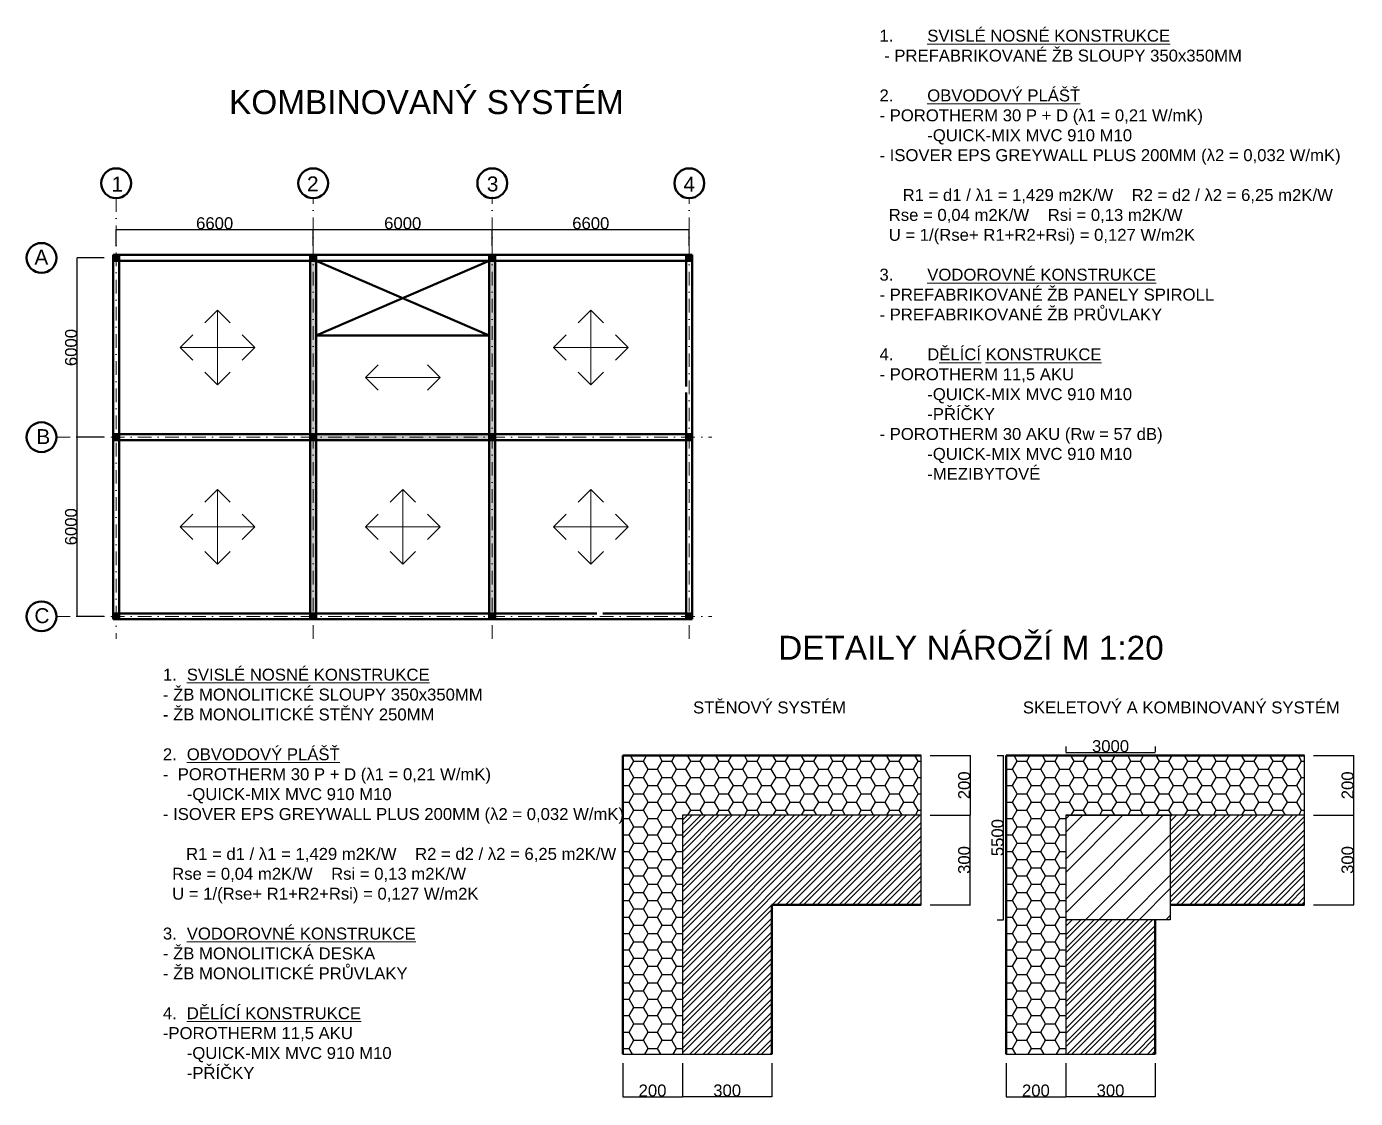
# Model space of a CAD drawing. Header units: millimetres. Extents: x -2000 to 70358, y -36593 to 18342.
# Drawn here: x -2000 to 42514, y -36593 to -707 of the extents above; entities that cross this region are included whole.
import ezdxf

# ---------------------------------------------------------------- set-up
doc = ezdxf.new("R2010")
doc.units = ezdxf.units.MM
doc.header["$LTSCALE"] = 910
doc.linetypes.add('DASHDOT', pattern=[1, 0.5, -0.25, 0, -0.25])
for name, color, linetype, lineweight in [('00 popis', 7, 'Continuous', 13), ('01 tenká čerchovaná', 7, 'DASHDOT', 13), ('01 tlustá plná', 7, 'Continuous', 25), ('01 velmi tlustá plná', 7, 'Continuous', 50)]:
    doc.layers.add(name, color=color, linetype=linetype, lineweight=lineweight)
doc.layers.add('rámeček', color=7, linetype='Continuous', plot=False)
doc.styles.add('KOTY', font='arial.ttf', dxfattribs={"height": 400})
doc.styles.add('napisy systémů', font='arial.ttf', dxfattribs={"height": 800})
doc.styles.add('osy', font='arial.ttf', dxfattribs={"height": 500})
doc.styles.add('POPIS', font='arial.ttf', dxfattribs={"height": 400})
doc.dimstyles.new('MOJE', dxfattribs={"dimtxt": 400, "dimasz": 2.5, "dimexe": 1.25, "dimexo": 300, "dimtad": 1, "dimtxsty": 'KOTY', "dimblk": 'ARCHTICK', "dimcen": 2.5, "dimadec": 0, "dimazin": 0, "dimtfac": 1, "dimtmove": 0, "dimatfit": 3, "dimfxl": 1, "dimarcsym": 0})
pattern_1 = [(45, (-8656.33, 0), (-224.5064, 224.5064), []), (45, (-8656.33, 158.75), (-224.5064, 224.5064), [])]

# ---------------------------------------------------------------- blocks, each defined once
blk = doc.blocks.new('_ArchTick')
at = {"color": 0, "linetype": 'ByBlock', "const_width": 0.15}
blk.add_lwpolyline([(-0.5, -0.5), (0.5, 0.5)], dxfattribs=at)
blk = doc.blocks.new('*D28')
at = {"layer": '01 tlustá plná', "color": 0, "lineweight": -2, "transparency": 16777216}
for p, q in [((600, -14453), (-306, -14453)), ((-305, -20453), (-305, -14453)), ((600, -20453), (-306, -20453))]:
    blk.add_line(p, q, dxfattribs=at)
at = {"layer": 'Defpoints', "color": 0, "transparency": 16777216}
for p in [(-305, -14453), (900, -14453), (900, -20453)]:
    blk.add_point(p, dxfattribs=at)
at = {"layer": '01 tlustá plná', "color": 0, "lineweight": -2, "transparency": 16777216, "xscale": 2.5, "yscale": 2.5, "zscale": 2.5}
for p, rotation in [((-305, -14453), 90), ((-305, -20453), 270)]:
    blk.add_blockref('_ArchTick', p, dxfattribs=dict(at, rotation=rotation))
at = {"layer": '01 tlustá plná', "color": 0, "transparency": 16777216, "insert": (-510, -17453), "char_height": 400, "attachment_point": 5, "rotation": 90, "style": 'KOTY'}
blk.add_mtext('6000', dxfattribs=at)
blk = doc.blocks.new('*D29')
at = {"layer": '01 tlustá plná', "color": 0, "lineweight": -2, "transparency": 16777216}
for p, q in [((600, -8453), (-305, -8453)), ((-304, -14453), (-304, -8453)), ((600, -14453), (-305, -14453))]:
    blk.add_line(p, q, dxfattribs=at)
at = {"layer": 'Defpoints', "color": 0, "transparency": 16777216}
for p in [(-304, -8453), (900, -8453), (900, -14453)]:
    blk.add_point(p, dxfattribs=at)
at = {"layer": '01 tlustá plná', "color": 0, "lineweight": -2, "transparency": 16777216, "xscale": 2.5, "yscale": 2.5, "zscale": 2.5}
for p, rotation in [((-304, -8453), 90), ((-304, -14453), 270)]:
    blk.add_blockref('_ArchTick', p, dxfattribs=dict(at, rotation=rotation))
at = {"layer": '01 tlustá plná', "color": 0, "transparency": 16777216, "insert": (-508, -11453), "char_height": 400, "attachment_point": 5, "rotation": 90, "style": 'KOTY'}
blk.add_mtext('6000', dxfattribs=at)
blk = doc.blocks.new('*D25')
at = {"layer": '01 tlustá plná', "color": 0, "lineweight": -2, "transparency": 16777216}
for p, q in [((1000, -8053), (1000, -7498)), ((1000, -7499), (7600, -7499)), ((7600, -8053), (7600, -7498))]:
    blk.add_line(p, q, dxfattribs=at)
at = {"layer": 'Defpoints', "color": 0, "transparency": 16777216}
for p in [(7600, -7499), (1000, -8353), (7600, -8353)]:
    blk.add_point(p, dxfattribs=at)
at = {"layer": '01 tlustá plná', "color": 0, "lineweight": -2, "transparency": 16777216, "xscale": 2.5, "yscale": 2.5, "zscale": 2.5, "rotation": 180}
blk.add_blockref('_ArchTick', (1000, -7499), dxfattribs=at)
at = {"layer": '01 tlustá plná', "color": 0, "lineweight": -2, "transparency": 16777216, "xscale": 2.5, "yscale": 2.5, "zscale": 2.5}
blk.add_blockref('_ArchTick', (7600, -7499), dxfattribs=at)
at = {"layer": '01 tlustá plná', "color": 0, "transparency": 16777216, "insert": (4300, -7294), "char_height": 400, "attachment_point": 5, "style": 'KOTY'}
blk.add_mtext('6600', dxfattribs=at)
blk = doc.blocks.new('*D26')
at = {"layer": '01 tlustá plná', "color": 0, "lineweight": -2, "transparency": 16777216}
for p, q in [((7600, -8053), (7600, -7498)), ((7600, -7499), (13600, -7499)), ((13600, -8053), (13600, -7498))]:
    blk.add_line(p, q, dxfattribs=at)
at = {"layer": 'Defpoints', "color": 0, "transparency": 16777216}
for p in [(13600, -7499), (7600, -8353), (13600, -8353)]:
    blk.add_point(p, dxfattribs=at)
at = {"layer": '01 tlustá plná', "color": 0, "lineweight": -2, "transparency": 16777216, "xscale": 2.5, "yscale": 2.5, "zscale": 2.5, "rotation": 180}
blk.add_blockref('_ArchTick', (7600, -7499), dxfattribs=at)
at = {"layer": '01 tlustá plná', "color": 0, "lineweight": -2, "transparency": 16777216, "xscale": 2.5, "yscale": 2.5, "zscale": 2.5}
blk.add_blockref('_ArchTick', (13600, -7499), dxfattribs=at)
at = {"layer": '01 tlustá plná', "color": 0, "transparency": 16777216, "insert": (10600, -7294), "char_height": 400, "attachment_point": 5, "style": 'KOTY'}
blk.add_mtext('6000', dxfattribs=at)
blk = doc.blocks.new('*D27')
at = {"layer": '01 tlustá plná', "color": 0, "lineweight": -2, "transparency": 16777216}
for p, q in [((13600, -8053), (13600, -7498)), ((13600, -7499), (20200, -7499)), ((20200, -8053), (20200, -7498))]:
    blk.add_line(p, q, dxfattribs=at)
at = {"layer": 'Defpoints', "color": 0, "transparency": 16777216}
for p in [(20200, -7499), (13600, -8353), (20200, -8353)]:
    blk.add_point(p, dxfattribs=at)
at = {"layer": '01 tlustá plná', "color": 0, "lineweight": -2, "transparency": 16777216, "xscale": 2.5, "yscale": 2.5, "zscale": 2.5, "rotation": 180}
blk.add_blockref('_ArchTick', (13600, -7499), dxfattribs=at)
at = {"layer": '01 tlustá plná', "color": 0, "lineweight": -2, "transparency": 16777216, "xscale": 2.5, "yscale": 2.5, "zscale": 2.5}
blk.add_blockref('_ArchTick', (20200, -7499), dxfattribs=at)
at = {"layer": '01 tlustá plná', "color": 0, "transparency": 16777216, "insert": (16900, -7294), "char_height": 400, "attachment_point": 5, "style": 'KOTY'}
blk.add_mtext('6600', dxfattribs=at)
blk = doc.blocks.new('*D31')
at = {"layer": '01 tlustá plná', "color": 0, "lineweight": -2, "transparency": 16777216}
for p, q in [((17969, -35411), (17969, -36537)), ((19969, -35411), (19969, -36537)), ((17969, -36535), (19969, -36535))]:
    blk.add_line(p, q, dxfattribs=at)
at = {"layer": 'Defpoints', "color": 0, "transparency": 16777216}
for p in [(17969, -35111), (19969, -35111), (19969, -36535)]:
    blk.add_point(p, dxfattribs=at)
at = {"layer": '01 tlustá plná', "color": 0, "lineweight": -2, "transparency": 16777216, "xscale": 2.5, "yscale": 2.5, "zscale": 2.5, "rotation": 180}
blk.add_blockref('_ArchTick', (17969, -36535), dxfattribs=at)
at = {"layer": '01 tlustá plná', "color": 0, "lineweight": -2, "transparency": 16777216, "xscale": 2.5, "yscale": 2.5, "zscale": 2.5}
blk.add_blockref('_ArchTick', (19969, -36535), dxfattribs=at)
at = {"layer": '01 tlustá plná', "color": 0, "transparency": 16777216, "insert": (18969, -36331), "char_height": 400, "width": 1200, "attachment_point": 5, "style": 'KOTY'}
blk.add_mtext('200', dxfattribs=at)
blk = doc.blocks.new('*D32')
at = {"layer": '01 tlustá plná', "color": 0, "lineweight": -2, "transparency": 16777216}
for p, q in [((19969, -35411), (19969, -36535)), ((22969, -35411), (22969, -36535)), ((19969, -36534), (22969, -36534))]:
    blk.add_line(p, q, dxfattribs=at)
at = {"layer": 'Defpoints', "color": 0, "transparency": 16777216}
for p in [(19969, -35111), (22969, -35111), (22969, -36534)]:
    blk.add_point(p, dxfattribs=at)
at = {"layer": '01 tlustá plná', "color": 0, "lineweight": -2, "transparency": 16777216, "xscale": 2.5, "yscale": 2.5, "zscale": 2.5, "rotation": 180}
blk.add_blockref('_ArchTick', (19969, -36534), dxfattribs=at)
at = {"layer": '01 tlustá plná', "color": 0, "lineweight": -2, "transparency": 16777216, "xscale": 2.5, "yscale": 2.5, "zscale": 2.5}
blk.add_blockref('_ArchTick', (22969, -36534), dxfattribs=at)
at = {"layer": '01 tlustá plná', "color": 0, "transparency": 16777216, "insert": (21469, -36329), "char_height": 400, "attachment_point": 5, "style": 'KOTY'}
blk.add_mtext('300', dxfattribs=at)
blk = doc.blocks.new('*D33')
at = {"layer": '01 tlustá plná', "color": 0, "lineweight": -2, "transparency": 16777216}
for p, q in [((28269, -27111), (29615, -27111)), ((29614, -30111), (29614, -27111)), ((28269, -30111), (29615, -30111))]:
    blk.add_line(p, q, dxfattribs=at)
at = {"layer": 'Defpoints', "color": 0, "transparency": 16777216}
for p in [(27969, -27111), (29614, -27111), (27969, -30111)]:
    blk.add_point(p, dxfattribs=at)
at = {"layer": '01 tlustá plná', "color": 0, "lineweight": -2, "transparency": 16777216, "xscale": 2.5, "yscale": 2.5, "zscale": 2.5}
for p, rotation in [((29614, -27111), 90), ((29614, -30111), 270)]:
    blk.add_blockref('_ArchTick', p, dxfattribs=dict(at, rotation=rotation))
at = {"layer": '01 tlustá plná', "color": 0, "transparency": 16777216, "insert": (29409, -28611), "char_height": 400, "attachment_point": 5, "rotation": 90, "style": 'KOTY'}
blk.add_mtext('300', dxfattribs=at)
blk = doc.blocks.new('*D34')
at = {"layer": '01 tlustá plná', "color": 0, "lineweight": -2, "transparency": 16777216}
for p, q in [((28269, -25111), (29616, -25111)), ((29615, -27111), (29615, -25111)), ((28269, -27111), (29616, -27111))]:
    blk.add_line(p, q, dxfattribs=at)
at = {"layer": 'Defpoints', "color": 0, "transparency": 16777216}
for p in [(27969, -25111), (29615, -25111), (27969, -27111)]:
    blk.add_point(p, dxfattribs=at)
at = {"layer": '01 tlustá plná', "color": 0, "lineweight": -2, "transparency": 16777216, "xscale": 2.5, "yscale": 2.5, "zscale": 2.5}
for p, rotation in [((29615, -25111), 90), ((29615, -27111), 270)]:
    blk.add_blockref('_ArchTick', p, dxfattribs=dict(at, rotation=rotation))
at = {"layer": '01 tlustá plná', "color": 0, "transparency": 16777216, "insert": (29410, -26111), "char_height": 400, "attachment_point": 5, "rotation": 90, "style": 'KOTY'}
blk.add_mtext('200', dxfattribs=at)
blk = doc.blocks.new('*D35')
at = {"layer": '01 tlustá plná', "color": 0, "lineweight": -2, "transparency": 16777216}
for p, q in [((30811, -35411), (30811, -36537)), ((32811, -35411), (32811, -36537)), ((30811, -36535), (32811, -36535))]:
    blk.add_line(p, q, dxfattribs=at)
at = {"layer": 'Defpoints', "color": 0, "transparency": 16777216}
for p in [(30811, -35111), (32811, -35111), (32811, -36535)]:
    blk.add_point(p, dxfattribs=at)
at = {"layer": '01 tlustá plná', "color": 0, "lineweight": -2, "transparency": 16777216, "xscale": 2.5, "yscale": 2.5, "zscale": 2.5, "rotation": 180}
blk.add_blockref('_ArchTick', (30811, -36535), dxfattribs=at)
at = {"layer": '01 tlustá plná', "color": 0, "lineweight": -2, "transparency": 16777216, "xscale": 2.5, "yscale": 2.5, "zscale": 2.5}
blk.add_blockref('_ArchTick', (32811, -36535), dxfattribs=at)
at = {"layer": '01 tlustá plná', "color": 0, "transparency": 16777216, "insert": (31811, -36331), "char_height": 400, "width": 1200, "attachment_point": 5, "style": 'KOTY'}
blk.add_mtext('200', dxfattribs=at)
blk = doc.blocks.new('*D36')
at = {"layer": '01 tlustá plná', "color": 0, "lineweight": -2, "transparency": 16777216}
for p, q in [((32811, -35411), (32811, -36535)), ((35811, -35411), (35811, -36535)), ((32811, -36534), (35811, -36534))]:
    blk.add_line(p, q, dxfattribs=at)
at = {"layer": 'Defpoints', "color": 0, "transparency": 16777216}
for p in [(32811, -35111), (35811, -35111), (35811, -36534)]:
    blk.add_point(p, dxfattribs=at)
at = {"layer": '01 tlustá plná', "color": 0, "lineweight": -2, "transparency": 16777216, "xscale": 2.5, "yscale": 2.5, "zscale": 2.5, "rotation": 180}
blk.add_blockref('_ArchTick', (32811, -36534), dxfattribs=at)
at = {"layer": '01 tlustá plná', "color": 0, "lineweight": -2, "transparency": 16777216, "xscale": 2.5, "yscale": 2.5, "zscale": 2.5}
blk.add_blockref('_ArchTick', (35811, -36534), dxfattribs=at)
at = {"layer": '01 tlustá plná', "color": 0, "transparency": 16777216, "insert": (34311, -36329), "char_height": 400, "attachment_point": 5, "style": 'KOTY'}
blk.add_mtext('300', dxfattribs=at)
blk = doc.blocks.new('*D37')
at = {"layer": '01 tlustá plná', "color": 0, "lineweight": -2, "transparency": 16777216}
for p, q in [((41111, -27111), (42457, -27111)), ((42456, -30111), (42456, -27111)), ((41111, -30111), (42457, -30111))]:
    blk.add_line(p, q, dxfattribs=at)
at = {"layer": 'Defpoints', "color": 0, "transparency": 16777216}
for p in [(40811, -27111), (42456, -27111), (40811, -30111)]:
    blk.add_point(p, dxfattribs=at)
at = {"layer": '01 tlustá plná', "color": 0, "lineweight": -2, "transparency": 16777216, "xscale": 2.5, "yscale": 2.5, "zscale": 2.5}
for p, rotation in [((42456, -27111), 90), ((42456, -30111), 270)]:
    blk.add_blockref('_ArchTick', p, dxfattribs=dict(at, rotation=rotation))
at = {"layer": '01 tlustá plná', "color": 0, "transparency": 16777216, "insert": (42251, -28611), "char_height": 400, "attachment_point": 5, "rotation": 90, "style": 'KOTY'}
blk.add_mtext('300', dxfattribs=at)
blk = doc.blocks.new('*D38')
at = {"layer": '01 tlustá plná', "color": 0, "lineweight": -2, "transparency": 16777216}
for p, q in [((41111, -25111), (42458, -25111)), ((42457, -27111), (42457, -25111)), ((41111, -27111), (42458, -27111))]:
    blk.add_line(p, q, dxfattribs=at)
at = {"layer": 'Defpoints', "color": 0, "transparency": 16777216}
for p in [(40811, -25111), (42457, -25111), (40811, -27111)]:
    blk.add_point(p, dxfattribs=at)
at = {"layer": '01 tlustá plná', "color": 0, "lineweight": -2, "transparency": 16777216, "xscale": 2.5, "yscale": 2.5, "zscale": 2.5}
for p, rotation in [((42457, -25111), 90), ((42457, -27111), 270)]:
    blk.add_blockref('_ArchTick', p, dxfattribs=dict(at, rotation=rotation))
at = {"layer": '01 tlustá plná', "color": 0, "transparency": 16777216, "insert": (42252, -26111), "char_height": 400, "attachment_point": 5, "rotation": 90, "style": 'KOTY'}
blk.add_mtext('200', dxfattribs=at)
blk = doc.blocks.new('*D39')
at = {"layer": '01 tlustá plná', "color": 0, "lineweight": -2, "transparency": 16777216}
for p, q in [((32811, -24811), (32811, -25004)), ((35811, -24811), (35811, -25004)), ((32811, -25006), (35811, -25006))]:
    blk.add_line(p, q, dxfattribs=at)
at = {"layer": 'Defpoints', "color": 0, "transparency": 16777216}
for p in [(32811, -25111), (35811, -25006), (35811, -25111)]:
    blk.add_point(p, dxfattribs=at)
at = {"layer": '01 tlustá plná', "color": 0, "lineweight": -2, "transparency": 16777216, "xscale": 2.5, "yscale": 2.5, "zscale": 2.5, "rotation": 180}
blk.add_blockref('_ArchTick', (32811, -25006), dxfattribs=at)
at = {"layer": '01 tlustá plná', "color": 0, "lineweight": -2, "transparency": 16777216, "xscale": 2.5, "yscale": 2.5, "zscale": 2.5}
blk.add_blockref('_ArchTick', (35811, -25006), dxfattribs=at)
at = {"layer": '01 tlustá plná', "color": 0, "transparency": 16777216, "insert": (34311, -24801), "char_height": 400, "attachment_point": 5, "style": 'KOTY'}
blk.add_mtext('3000', dxfattribs=at)
blk = doc.blocks.new('*D40')
at = {"layer": '01 tlustá plná', "color": 0, "lineweight": -2, "transparency": 16777216}
for p, q in [((30511, -25111), (30730, -25111)), ((30731, -30611), (30731, -25111)), ((30511, -30611), (30730, -30611))]:
    blk.add_line(p, q, dxfattribs=at)
at = {"layer": 'Defpoints', "color": 0, "transparency": 16777216}
for p in [(30731, -25111), (30811, -25111), (30811, -30611)]:
    blk.add_point(p, dxfattribs=at)
at = {"layer": '01 tlustá plná', "color": 0, "lineweight": -2, "transparency": 16777216, "xscale": 2.5, "yscale": 2.5, "zscale": 2.5}
for p, rotation in [((30731, -25111), 90), ((30731, -30611), 270)]:
    blk.add_blockref('_ArchTick', p, dxfattribs=dict(at, rotation=rotation))
at = {"layer": '01 tlustá plná', "color": 0, "transparency": 16777216, "insert": (30526, -27861), "char_height": 400, "attachment_point": 5, "rotation": 90, "style": 'KOTY'}
blk.add_mtext('5500', dxfattribs=at)

msp = doc.modelspace()

# ---------------------------------------------------------------- hatches: boundary and pattern name
at = {"layer": '00 popis', "true_color": 0x000000}
h = msp.add_hatch(color=18, dxfattribs=at)
h.dxf.hatch_style = 1
h.paths.add_polyline_path([(1000, -8352.831), (900, -8352.831), (900, -8552.831), (1000, -8552.831)])
h = msp.add_hatch(color=18, dxfattribs=at)
h.dxf.hatch_style = 1
h.paths.add_polyline_path([(1100, -8352.831), (1000, -8352.831), (1000, -8552.831), (1100, -8552.831)])
h = msp.add_hatch(color=18, dxfattribs=at)
h.dxf.hatch_style = 1
h.paths.add_polyline_path([(7600, -8352.831), (7500, -8352.831), (7500, -8552.831), (7600, -8552.831)])
h = msp.add_hatch(color=18, dxfattribs=at)
h.dxf.hatch_style = 1
h.paths.add_polyline_path([(7700, -8352.831), (7600, -8352.831), (7600, -8552.831), (7700, -8552.831)])
h = msp.add_hatch(color=18, dxfattribs=at)
h.dxf.hatch_style = 1
h.paths.add_polyline_path([(1000, -14352.831), (900, -14352.831), (900, -14452.831), (1000, -14452.831)])
h = msp.add_hatch(color=18, dxfattribs=at)
h.dxf.hatch_style = 1
h.paths.add_polyline_path([(1000, -14452.831), (900, -14452.831), (900, -14552.831), (1000, -14552.831)])
h = msp.add_hatch(color=18, dxfattribs=at)
h.dxf.hatch_style = 1
h.paths.add_polyline_path([(1100, -14352.831), (1000, -14352.831), (1000, -14452.831), (1100, -14452.831)])
h = msp.add_hatch(color=18, dxfattribs=at)
h.dxf.hatch_style = 1
h.paths.add_polyline_path([(1100, -14452.831), (1000, -14452.831), (1000, -14552.831), (1100, -14552.831)])
h = msp.add_hatch(color=18, dxfattribs=at)
h.dxf.hatch_style = 1
h.paths.add_polyline_path([(900, -20352.831), (900, -20452.831), (1000, -20452.831), (1000, -20352.831)])
for points in [[(1000, -20452.831), (900, -20452.831), (900, -20552.831), (1000, -20552.831)], [(1000, -20352.831), (1000, -20452.831), (1100, -20452.831), (1100, -20352.831)], [(1100, -20452.831), (1000, -20452.831), (1000, -20552.831), (1100, -20552.831)]]:
    msp.add_hatch(color=18, dxfattribs=at).paths.add_polyline_path(points)
at = {"layer": '01 tlustá plná'}
h = msp.add_hatch(dxfattribs=at)
h.set_pattern_fill('HONEY', color=0, scale=100, style=0)
h.set_pattern_definition([(0, (-7374.83, 0), (476.25, 274.963), [317.5, -635]), (120, (-7374.83, 0), (-476.25, 274.963), [317.5, -635]), (60, (-7374.83, 0), (1e-06, 549.9261), [-635, 317.5])])
h.paths.add_polyline_path([(17969.264, -25110.6), (17969.264, -35110.6), (19969.264, -35110.6), (19969.264, -27110.6), (27969.264, -27110.6), (27969.264, -25110.6)])
h = msp.add_hatch(dxfattribs=at)
h.set_pattern_fill('HONEY', color=0, scale=100, style=0)
h.set_pattern_definition([(0, (5467, 0), (476.25, 274.963), [317.5, -635]), (120, (5467, 0), (-476.25, 274.963), [317.5, -635]), (60, (5467, 0), (1e-06, 549.9261), [-635, 317.5])])
h.paths.add_polyline_path([(30811.084, -25110.6), (30811.084, -35110.6), (32811.084, -35110.6), (32811.084, -27110.6), (40811.084, -27110.6), (40811.084, -25110.6)])
h = msp.add_hatch(dxfattribs=at)
h.set_pattern_fill('STEEL', color=0, scale=100, style=0)
h.set_pattern_definition([(45, (-7374.83, 0), (-224.5064, 224.5064), []), (45, (-7374.83, 158.75), (-224.5064, 224.5064), [])])
h.paths.add_polyline_path([(19969.264, -27110.6), (19969.264, -35110.6), (22969.264, -35110.6), (22969.264, -30110.6), (27969.264, -30110.6), (27969.264, -27110.6)])
h = msp.add_hatch(dxfattribs=at)
h.set_pattern_fill('ANSI32', color=0, scale=100, style=0)
h.set_pattern_definition([(45, (-8656.3, 0), (-673.52, 673.52), []), (45, (-8207.3, 0), (-673.52, 673.52), [])])
h.paths.add_polyline_path([(32811.084, -27110.6), (32811.084, -30610.6), (36311.084, -30610.6), (36311.084, -27110.6)])
h = msp.add_hatch(dxfattribs=at)
h.set_pattern_fill('STEEL', color=0, scale=100, style=0)
h.set_pattern_definition(pattern_1)
h.paths.add_polyline_path([(36311.084, -27110.6), (36311.084, -30110.6), (40811.084, -30110.6), (40811.084, -27110.6)])
h = msp.add_hatch(dxfattribs=at)
h.set_pattern_fill('STEEL', color=0, scale=100, style=0)
h.set_pattern_definition(pattern_1)
h.paths.add_polyline_path([(32811.084, -35110.6), (35811.084, -35110.6), (35811.084, -30610.6), (32811.084, -30610.6)])
at = {"layer": '01 velmi tlustá plná', "true_color": 0x000000}
for points in [[(13600, -8352.831), (13500, -8352.831), (13500, -8552.831), (13600, -8552.831)], [(13700, -8352.831), (13600, -8352.831), (13600, -8552.831), (13700, -8552.831)], [(20100, -8552.831), (20200, -8552.831), (20200, -8352.831), (20100, -8352.831)], [(20200, -8352.831), (20200, -8552.831), (20300, -8552.831), (20300, -8352.831)], [(7500, -14352.831), (7600, -14352.831), (7600, -8552.831), (7500, -8552.831)], [(7700, -8552.831), (7600, -8552.831), (7600, -14352.831), (7700, -14352.831)], [(13600, -8552.831), (13500, -8552.831), (13500, -14352.831), (13600, -14352.831)], [(13600, -14352.831), (13700, -14352.831), (13700, -8552.831), (13600, -8552.831)], [(7500, -14352.831), (7500, -14452.831), (7600, -14452.831), (7600, -14352.831)], [(7600, -14452.831), (7500, -14452.831), (7500, -14552.831), (7600, -14552.831)], [(7500, -16352.831), (7500, -20352.831), (7600, -20352.831), (7600, -14552.831), (7500, -14552.831)], [(7600, -14352.831), (7600, -14452.831), (7700, -14452.831), (7700, -14352.831)], [(7700, -14452.831), (7600, -14452.831), (7600, -14552.831), (7700, -14552.831)], [(7700, -14552.831), (7600, -14552.831), (7600, -20352.831), (7700, -20352.831), (7700, -16552.831), (7700, -16352.831)], [(13500, -14452.831), (13500, -14352.831), (7700, -14352.831), (7700, -14452.831)], [(13500, -14452.831), (7700, -14452.831), (7700, -14552.831), (13500, -14552.831)], [(13600, -14352.831), (13500, -14352.831), (13500, -14452.831), (13600, -14452.831)], [(13600, -14452.831), (13500, -14452.831), (13500, -14552.831), (13600, -14552.831)], [(13500, -17752.831), (13500, -20352.831), (13600, -20352.831), (13600, -14552.831), (13500, -14552.831)], [(13700, -14452.831), (13700, -14352.831), (13600, -14352.831), (13600, -14452.831)], [(13700, -14452.831), (13600, -14452.831), (13600, -14552.831), (13700, -14552.831)], [(13700, -14552.831), (13600, -14552.831), (13600, -20352.831), (13700, -20352.831)], [(20200, -14352.831), (20100, -14352.831), (20100, -14452.831), (20200, -14452.831)], [(20200, -14452.831), (20100, -14452.831), (20100, -14552.831), (20200, -14552.831)], [(20300, -14352.831), (20200, -14352.831), (20200, -14452.831), (20300, -14452.831)], [(20300, -14452.831), (20200, -14452.831), (20200, -14552.831), (20300, -14552.831)], [(7600, -20352.831), (7500, -20352.831), (7500, -20452.831), (7600, -20452.831)], [(7600, -20452.831), (7500, -20452.831), (7500, -20552.831), (7600, -20552.831)], [(7700, -20352.831), (7600, -20352.831), (7600, -20452.831), (7700, -20452.831)], [(7700, -20452.831), (7600, -20452.831), (7600, -20552.831), (7700, -20552.831)], [(13600, -20352.831), (13500, -20352.831), (13500, -20452.831), (13600, -20452.831)], [(13600, -20452.831), (13500, -20452.831), (13500, -20552.831), (13600, -20552.831)], [(13700, -20452.831), (13700, -20352.831), (13600, -20352.831), (13600, -20452.831)], [(13700, -20452.831), (13600, -20452.831), (13600, -20552.831), (13700, -20552.831)], [(20200, -20352.831), (20100, -20352.831), (20100, -20452.831), (20200, -20452.831)], [(20200, -20452.831), (20100, -20452.831), (20100, -20552.831), (20200, -20552.831)], [(20300, -20352.831), (20200, -20352.831), (20200, -20452.831), (20300, -20452.831)], [(20200, -20452.831), (20200, -20552.831), (20300, -20552.831), (20300, -20452.831)]]:
    msp.add_hatch(color=18, dxfattribs=at).paths.add_polyline_path(points)

# ---------------------------------------------------------------- linework, layer by layer
at = {"layer": '00 popis'}
for p, q in [((1100, -8552.831), (4400, -8552.831)), ((4400, -10204.081), (3975.736, -10628.345)), ((4400, -12704.081), (4400, -10204.081)), ((4400, -10204.081), (4824.264, -10628.345)), ((16898.75, -10204.081), (16474.486, -10628.345)), ((16898.75, -12704.081), (16898.75, -10204.081)), ((16898.75, -10204.081), (17323.014, -10628.345)), ((3150, -11454.081), (3574.264, -11029.817)), ((5650, -11454.081), (5225.736, -11029.817)), ((15648.75, -11454.081), (16073.014, -11029.817)), ((18148.75, -11454.081), (17724.486, -11029.817)), ((3150, -11454.081), (5650, -11454.081)), ((3150, -11454.081), (3574.264, -11878.345)), ((5650, -11454.081), (5225.736, -11878.345)), ((15648.75, -11454.081), (18148.75, -11454.081)), ((15648.75, -11454.081), (16073.014, -11878.345)), ((18148.75, -11454.081), (17724.486, -11878.345)), ((4400, -12704.081), (3975.736, -12279.817)), ((4400, -12704.081), (4824.264, -12279.817)), ((9350, -12454.081), (9774.264, -12029.817)), ((9350, -12454.081), (11850, -12454.081)), ((9350, -12454.081), (9774.264, -12878.345)), ((11850, -12454.081), (11425.736, -12029.817)), ((11850, -12454.081), (11425.736, -12878.345)), ((16898.75, -12704.081), (16474.486, -12279.817)), ((16898.75, -12704.081), (17323.014, -12279.817)), ((4400, -16202.831), (3975.736, -16627.095)), ((4400, -18702.831), (4400, -16202.831)), ((4400, -16202.831), (4824.264, -16627.095)), ((10600, -16202.831), (10175.736, -16627.095)), ((10600, -18702.831), (10600, -16202.831)), ((10600, -16202.831), (11024.264, -16627.095)), ((16898.75, -16202.831), (16474.486, -16627.095)), ((16898.75, -18702.831), (16898.75, -16202.831)), ((16898.75, -16202.831), (17323.014, -16627.095)), ((3150, -17452.831), (3574.264, -17028.567)), ((5650, -17452.831), (5225.736, -17028.567)), ((9350, -17452.831), (9774.264, -17028.567)), ((11850, -17452.831), (11425.736, -17028.567)), ((15648.75, -17452.831), (16073.014, -17028.567)), ((18148.75, -17452.831), (17724.486, -17028.567)), ((3150, -17452.831), (5650, -17452.831)), ((3150, -17452.831), (3574.264, -17877.095)), ((5650, -17452.831), (5225.736, -17877.095)), ((9350, -17452.831), (11850, -17452.831)), ((9350, -17452.831), (9774.264, -17877.095)), ((11850, -17452.831), (11425.736, -17877.095)), ((15648.75, -17452.831), (18148.75, -17452.831)), ((15648.75, -17452.831), (16073.014, -17877.095)), ((18148.75, -17452.831), (17724.486, -17877.095)), ((4400, -18702.831), (3975.736, -18278.567)), ((4400, -18702.831), (4824.264, -18278.567)), ((10600, -18702.831), (10175.736, -18278.567)), ((10600, -18702.831), (11024.264, -18278.567)), ((16898.75, -18702.831), (16474.486, -18278.567)), ((16898.75, -18702.831), (17323.014, -18278.567))]:
    msp.add_line(p, q, dxfattribs=at)
at = {"layer": '01 tenká čerchovaná'}
for p, q in [((1000, -6452.831), (1000, -21202.831)), ((7600, -21202.831), (7600, -6452.831)), ((13600, -21202.831), (13600, -6403.313)), ((20200, -21202.831), (20200, -6452.831)), ((-1000, -14452.831), (20950, -14452.831)), ((-1000, -20452.831), (20950, -20452.831))]:
    msp.add_line(p, q, dxfattribs=at)
at = {"layer": '01 tlustá plná'}
for p, q in [((27969.264, -27110.6), (19969.264, -27110.6)), ((19969.264, -27110.6), (19969.264, -35110.6)), ((40811.084, -27110.6), (32811.084, -27110.6)), ((32811.084, -27110.6), (32811.084, -35110.6)), ((32811.084, -27110.6), (36311.084, -27110.6)), ((36311.084, -27110.6), (36311.084, -30610.6)), ((36311.084, -30610.6), (32811.084, -30610.6))]:
    msp.add_line(p, q, dxfattribs=at)
at = {"layer": '01 velmi tlustá plná'}
for p, q in [((900, -8352.831), (900, -20552.831)), ((900, -8352.831), (20300, -8352.831)), ((1100, -8352.831), (1100, -12752.831)), ((7500, -16352.831), (7500, -8352.831)), ((7700, -14552.831), (7700, -8352.831)), ((13500, -14552.831), (13500, -8352.831)), ((13700, -12052.831), (13700, -8352.831)), ((20100, -12752.831), (20100, -8352.831)), ((20300, -20552.831), (20300, -8352.831)), ((20300, -8552.831), (900, -8552.831)), ((1100, -8552.831), (1100, -20552.831)), ((7700, -11052.831), (13500, -8552.831)), ((13500, -11052.831), (7700, -8552.831)), ((13700, -16352.831), (13700, -8552.831)), ((7700, -11052.831), (13500, -11052.831)), ((20100, -14952.831), (20100, -12952.831)), ((20300, -14352.831), (900, -14352.831)), ((20300, -14552.831), (900, -14552.831)), ((7500, -20552.831), (7500, -14552.831)), ((7700, -16352.831), (7700, -14552.831)), ((12450, -14552.831), (7700, -14552.831)), ((12300, -14552.831), (12100, -14552.831)), ((12450, -14552.831), (12300, -14552.831)), ((13350, -14352.831), (13500, -14352.831)), ((13350, -14552.831), (13500, -14552.831)), ((13500, -20552.831), (13500, -14552.831)), ((13500, -17752.831), (13500, -14552.831)), ((13700, -20552.831), (13700, -14552.831)), ((20100, -20552.831), (20100, -14552.831)), ((20100, -16352.831), (20100, -15152.831)), ((7700, -16352.831), (7700, -16552.831)), ((7700, -20552.831), (7700, -16552.831)), ((900, -20352.831), (7500, -20352.831)), ((1100, -20352.831), (1800, -20352.831)), ((3200, -20352.831), (3900, -20352.831)), ((4100, -20352.831), (4800, -20352.831)), ((7700, -20352.831), (7500, -20352.831)), ((7700, -20352.831), (11000, -20352.831)), ((7700, -20352.831), (13500, -20352.831)), ((13700, -20352.831), (13500, -20352.831)), ((13700, -20352.831), (17100, -20352.831)), ((17300, -20352.831), (20300, -20352.831)), ((900, -20552.831), (1800, -20552.831)), ((1000, -20552.831), (20300, -20552.831)), ((3200, -20552.831), (4800, -20552.831)), ((27969.264, -25110.6), (17969.264, -25110.6)), ((17969.264, -25110.6), (17969.264, -35110.6)), ((40811.084, -25110.6), (30811.084, -25110.6)), ((30811.084, -25110.6), (30811.084, -35110.6)), ((22969.264, -35110.6), (22969.264, -30110.6)), ((22969.264, -30110.6), (27969.264, -30110.6)), ((36311.084, -30110.6), (40811.084, -30110.6)), ((35811.084, -35110.6), (35811.084, -30610.6))]:
    msp.add_line(p, q, dxfattribs=at)
for centre in [(1000, -5952.831), (7600, -5952.831), (13600, -5952.831), (20200, -5952.831), (-1500, -8452.831), (-1500, -14452.831), (-1500, -20452.831)]:
    msp.add_circle(centre, 500, dxfattribs=at)
at = {"layer": 'rámeček'}
for p, q in [((27969.264, -30110.6), (27969.264, -25110.6)), ((40811.084, -30110.6), (40811.084, -25110.6)), ((17969.264, -35110.6), (22969.264, -35110.6)), ((30811.084, -35110.6), (35811.084, -35110.6))]:
    msp.add_line(p, q, dxfattribs=at)

# ---------------------------------------------------------------- texts
at = {"layer": '00 popis', "attachment_point": 1}
for s, width, gutter_width, heights, insert, char_height, style in [('\\pxi-2,l2,t4;1.^I{\\LSVISLÉ NOSNÉ KONSTRUKCE\\P\\pi0,l0,tz;} - PREFABRIKOVANÉ ŽB SLOUPY 350x350MM\\P\\P\\pi-2,l2,t4;2.^I{\\LOBVODOVÝ PLÁŠŤ\\P\\pi0,l0,tz;}- POROTHERM 30 P + D (λ1 = 0,21 W/mK)\\P^I-QUICK-MIX MVC 910 M10\\P- ISOVER EPS GREYWALL PLUS 200MM (λ2 = 0,032 W/mK)\\P\\P     R1 = d1 / λ1 = 1,429 m2K/W    R2 = d2 / λ2 = 6,25 m2K/W\\P  Rse = 0,04 m2K/W    Rsi = 0,13 m2K/W\\P  U = 1/(Rse+ R1+R2+Rsi) = 0,127 W/m2K\\P\\P\\pi-2,l2,t4;3.^I{\\LVODOROVNÉ KONSTRUKCE\\P\\pi0,l0,tz;}- PREFABRIKOVANÉ ŽB PANELY SPIROLL\\P- PREFABRIKOVANÉ ŽB PRŮVLAKY\\P\\P\\pi-2,l2,t4;4.^ID{\\LĚLÍCÍ KONSTRUKCE}\\P\\pi0,l0,tz;- POROTHERM 11,5 AKU\\P^I-QUICK-MIX MVC 910 M10\\P^I-PŘÍČKY\\P- POROTHERM 30 AKU (Rw = 57 dB)\\P^I-QUICK-MIX MVC 910 M10\\P^I-MEZIBYTOVÉ', 17563.05936, 2000, [18069.604], (26571.179, -811.176), 400, 'POPIS'), ('KOMBINOVANÝ SYSTÉM', 13162.44495, 3500, [2127.141], (4782.551, -2835.314), 800, 'napisy systémů'), ('DETAILY NÁROŽÍ M 1:20', 15846.3723, 4000, [0], (23176.359, -21104.131), 800, 'napisy systémů'), ('\\pxi-1,l1,t2;1.^I{\\LSVISLÉ NOSNÉ KONSTRUKCE\\P\\pi0,l0,tz;}- ŽB MONOLITICKÉ SLOUPY 350x350MM\\P- ŽB MONOLITICKÉ STĚNY 250MM\\P\\P\\pi-1,l1,t2;2.^I{\\LOBVODOVÝ PLÁŠŤ\\P\\pi0,l0,tz;}-  POROTHERM 30 P + D (λ1 = 0,21 W/mK)\\P^I-QUICK-MIX MVC 910 M10\\P- ISOVER EPS GREYWALL PLUS 200MM (λ2 = 0,032 W/mK)\\P\\P     R1 = d1 / λ1 = 1,429 m2K/W    R2 = d2 / λ2 = 6,25 m2K/W\\P  Rse = 0,04 m2K/W    Rsi = 0,13 m2K/W\\P  U = 1/(Rse+ R1+R2+Rsi) = 0,127 W/m2K\\P\\P\\pi-1,l1,t2;3.^I{\\LVODOROVNÉ KONSTRUKCE\\P\\pi0,l0,tz;}- ŽB MONOLITICKÁ DESKA\\P- ŽB MONOLITICKÉ PRŮVLAKY\\P\\P\\pi-1,l1,t2;4.^I{\\LDĚLÍCÍ KONSTRUKCE\\P\\pi0,l0,tz;}-POROTHERM 11,5 AKU\\P^I-QUICK-MIX MVC 910 M10\\P^I-PŘÍČKY', 17656.07194, 2000, [14865.458], (2566.583, -22204.361), 400, 'POPIS'), ('STĚNOVÝ SYSTÉM', 8935.02579, 2000, [0], (20326.529, -23303.508), 400, 'POPIS'), ('SKELETOVÝ A KOMBINOVANÝ SYSTÉM', 14698.45853, 2000, [0], (31374.014, -23303.508), 400, 'POPIS')]:
    msp.add_mtext_dynamic_manual_height_columns(s, width=width, gutter_width=gutter_width, heights=heights, dxfattribs=dict(at, insert=insert, char_height=char_height, style=style))
at = {"layer": '01 velmi tlustá plná', "char_height": 500, "attachment_point": 1, "style": 'osy'}
for s, insert in [('1', (845.268, -5728.497)), ('2', (7392.888, -5722.971)), ('3', (13417.706, -5725.733)), ('4', (20004.635, -5734.93)), ('A', (-1738.062, -8180.316)), ('B', (-1672.518, -14185.654)), ('C', (-1738.062, -20180.316))]:
    msp.add_mtext_dynamic_manual_height_columns(s, width=300, gutter_width=1500, heights=[0], dxfattribs=dict(at, insert=insert))

# ---------------------------------------------------------------- dimensions: what is measured, and where the dimension line sits
at = {"layer": '01 tlustá plná'}
for base, p1, p2, picture, middle in [((7600, -7499.233), (1000, -8352.831), (7600, -8352.831), '*D25', (4300, -7294.379)), ((35811.084, -25005.608), (32811.084, -25110.6), (35811.084, -25110.6), '*D39', (34311.084, -24800.617))]:
    dim = msp.add_linear_dim(base=base, p1=p1, p2=p2, dimstyle='MOJE', dxfattribs=at)
    dim.commit()
    dim.dimension.update_dxf_attribs({"geometry": picture, "text_midpoint": middle})
for base, p1, p2, picture, middle in [((13600, -7499.233), (7600, -8352.831), (13600, -8352.831), '*D26', (10600, -7294.379)), ((20200, -7499.233), (13600, -8352.831), (20200, -8352.831), '*D27', (16900, -7294.379))]:
    dim = msp.add_linear_dim(base=base, p1=p1, p2=p2, dimstyle='MOJE', override={"dimtmove": 1}, dxfattribs=at)
    dim.commit()
    dim.dimension.update_dxf_attribs({"geometry": picture, "text_midpoint": middle})
for base, p1, p2, picture, middle in [((-303.557, -8452.831), (900, -14452.831), (900, -8452.831), '*D29', (-508.412, -11452.831)), ((-304.807, -14452.831), (900, -20452.831), (900, -14452.831), '*D28', (-509.662, -17452.831)), ((30730.899, -25110.6), (30811.084, -30610.6), (30811.084, -25110.6), '*D40', (30526.045, -27860.6))]:
    dim = msp.add_linear_dim(base=base, p1=p1, p2=p2, angle=90, dimstyle='MOJE', dxfattribs=at)
    dim.commit()
    dim.dimension.update_dxf_attribs({"geometry": picture, "text_midpoint": middle})
for base, p1, p2, text, picture, middle in [((29614.964, -25110.6), (27969.264, -27110.6), (27969.264, -25110.6), '200', '*D34', (29410.11, -26110.6)), ((42456.784, -25110.6), (40811.084, -27110.6), (40811.084, -25110.6), '200', '*D38', (42251.93, -26110.6)), ((29613.714, -27110.6), (27969.264, -30110.6), (27969.264, -27110.6), '300', '*D33', (29408.723, -28610.6)), ((42455.534, -27110.6), (40811.084, -30110.6), (40811.084, -27110.6), '300', '*D37', (42250.544, -28610.6))]:
    dim = msp.add_linear_dim(base=base, p1=p1, p2=p2, angle=90, text=text, dimstyle='MOJE', dxfattribs=at)
    dim.commit()
    dim.dimension.update_dxf_attribs({"geometry": picture, "text_midpoint": middle})
for base, p1, p2, text, picture, middle in [((19969.264, -36535.362), (17969.264, -35110.6), (19969.264, -35110.6), '200', '*D31', (18969.264, -36330.508)), ((22969.264, -36534.112), (19969.264, -35110.6), (22969.264, -35110.6), '300', '*D32', (21469.264, -36329.121)), ((32811.084, -36535.362), (30811.084, -35110.6), (32811.084, -35110.6), '200', '*D35', (31811.084, -36330.508)), ((35811.084, -36534.112), (32811.084, -35110.6), (35811.084, -35110.6), '300', '*D36', (34311.084, -36329.121))]:
    dim = msp.add_linear_dim(base=base, p1=p1, p2=p2, text=text, dimstyle='MOJE', dxfattribs=at)
    dim.commit()
    dim.dimension.update_dxf_attribs({"geometry": picture, "text_midpoint": middle})

doc.saveas('drawing.dxf')
